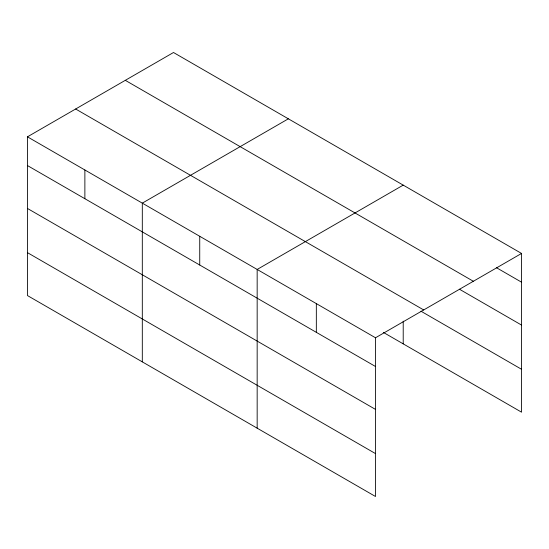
<?xml version="1.0" encoding="UTF-8"?>
<svg xmlns="http://www.w3.org/2000/svg" width="549" height="549" viewBox="0 0 549 549"><rect width="100%" height="100%" fill="white"/><g stroke="black" fill="none" stroke-linecap="round" stroke-linejoin="round"><path stroke-width="0.82" d="M375.502 409.403L375.502 337.772L27.45 136.825L27.45 295.554L375.502 496.495L375.502 409.403L27.45 208.455M383.332 332.378L521.55 412.175L521.55 253.446L173.498 52.505L27.45 136.825M288.355 118.817L142.308 203.137L142.308 361.86M403.213 185.13L257.165 269.449L257.165 428.172M375.502 337.772L521.55 253.446M496.406 267.665L521.55 282.179M125.302 80.332L473.355 281.273M459.424 289.206L521.55 325.077M75.645 109.004L423.698 309.945M420.966 311.201L521.55 369.278M27.45 165.558L375.502 366.499M27.45 252.65L375.502 453.598M403.213 321.144L403.213 343.852M316.334 303.611L316.334 332.344M199.733 236.296L199.733 265.023M84.875 169.984L84.875 198.711"/></g></svg>
